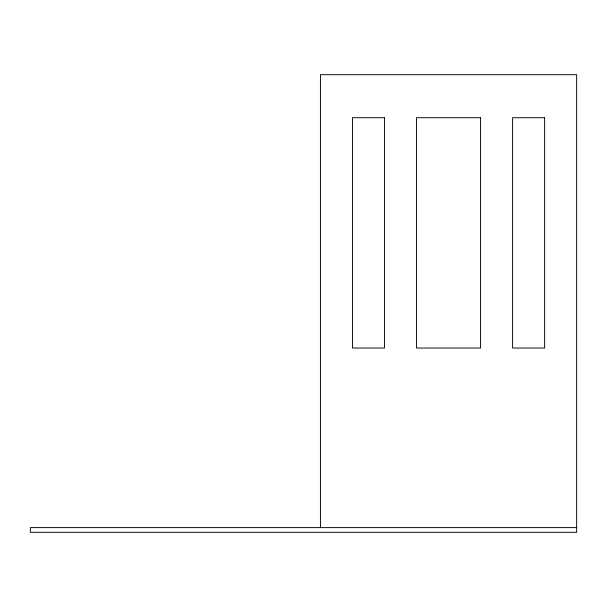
<?xml version="1.0" encoding="UTF-8"?>
<svg xmlns="http://www.w3.org/2000/svg" width="607" height="607" viewBox="0 0 607 607"><rect width="100%" height="100%" fill="white"/><g stroke="black" fill="none" stroke-linecap="round" stroke-linejoin="round"><path stroke-width="0.91" d="M576.65 527.612L30.35 527.612L30.35 532.301L576.65 532.301L576.65 74.699L320.435 74.699L320.435 527.582M384.489 117.712L352.462 117.712L352.462 348.039L384.489 348.039L384.489 117.712M480.569 117.712L416.516 117.712L416.516 348.039L480.569 348.039L480.569 117.712M544.623 117.712L512.596 117.712L512.596 348.039L544.623 348.039L544.623 117.712"/></g></svg>
